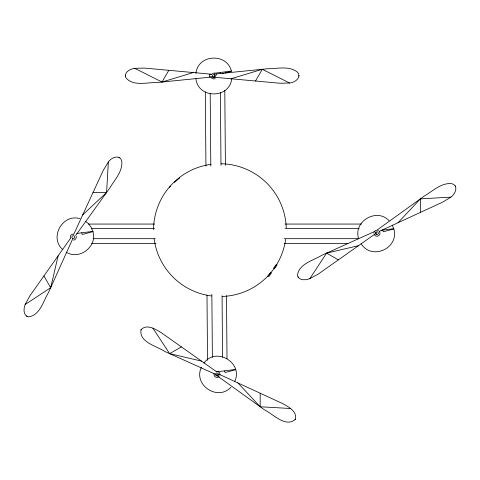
<?xml version="1.0" encoding="UTF-8"?>
<svg xmlns="http://www.w3.org/2000/svg" width="480" height="480" viewBox="0 0 480 480"><rect width="100%" height="100%" fill="white"/><g stroke="black" fill="none" stroke-linecap="round" stroke-linejoin="round"><path stroke-width="0.72" d="M420.336 212.436L420.378 198.876L450.828 197.13C455.244 194.424 458.922 185.748 452.046 183.726C441.564 182.322 433.086 190.944 424.638 195.81L377.298 229.884M82.71 214.884L106.584 192.504L108.33 162.054C111.036 157.632 119.712 153.954 121.734 160.83C123.138 171.318 114.516 179.796 109.65 188.244L75.576 235.578M373.95 233.208L374.052 232.428M195.936 73.284C197.982 54.132 227.1 52.65 231.474 71.322L224.952 73.056M231.726 78.75C229.602 98.994 197.976 98.934 195.924 78.684M72.48 239.316L48.522 292.488C43.29 300.978 40.17 315.246 28.62 316.86C23.01 315.828 23.466 308.52 25.182 304.446L50.682 287.706L58.128 255.84M201.462 367.128C192.798 384.756 217.476 401.532 230.928 387.33M234.624 381.672C243.81 363.054 216.132 346.308 203.91 363.084M73.668 234.48L103.338 170.196L108.33 162.054M25.182 304.446L29.736 296.046L70.572 238.212M140.958 330.006L141.288 329.436M217.86 374.484L217.128 375.756L264.462 409.83C272.814 413.838 285.612 427.914 295.23 419.52C297.768 411.588 288.18 406.602 282.51 403.518L219.576 374.472M218.748 374.172L218.01 375.444L164.838 351.486C157.188 346.26 138.6 342.21 141.06 329.682C146.658 323.52 155.772 329.328 161.28 332.7L216.684 371.82M295.008 419.766L295.332 419.202M214.8 74.52L214.8 76.722L156.768 82.56C146.802 82.272 132.882 86.706 125.712 77.514C123.798 72.132 130.362 68.88 134.748 68.328L161.994 82.038L168.804 70.314M255.504 81.012L262.314 69.288L289.56 82.998C294.738 82.866 302.262 77.19 297.318 72.006C288.942 65.544 277.29 68.766 267.54 68.76L215.46 74.004M374.994 231.324L321.822 255.282C313.338 260.52 299.064 263.64 297.45 275.19C298.482 280.8 305.79 280.338 309.864 278.622L326.61 253.128L358.47 245.682M169.266 187.794L170.394 186.21M267.846 276.276L270.666 272.316M273.498 268.338L276.324 264.378M268.638 276.84L271.464 272.88M274.296 268.908L277.116 264.942M397.992 222.75L420.378 198.876M174.36 182.388L179.61 178.056M376.098 233.232L318.264 274.074L309.864 278.622M450.828 197.13L442.686 202.122L379.074 231.48M152.886 328.146L169.626 353.64L181.386 346.896M212.322 73.38L214.608 73.08M215.334 78.594L213.828 78.996L211.704 78.114M161.994 82.038L193.308 72.558M231 78.768L262.314 69.288M222.294 73.764L223.644 73.404M66.138 252.138C79.326 260.496 97.542 246.57 92.934 231.648L82.374 234.456L81.702 232.818M392.274 225.174L393.834 228.954L383.274 231.762L382.596 230.118M235.686 369.702L225.126 372.516L224.448 370.872M73.284 234.078C71.382 234.042 69.852 236.034 70.38 237.87M73.284 240.096C75.192 240.132 76.722 238.14 76.194 236.31M214.584 73.224L231.438 71.034M76.752 233.46L92.898 231.36M381.18 230.304L393.798 228.666M217.698 371.748L235.65 369.42M211.74 74.376L209.508 74.598L209.508 76.8L211.734 77.004M134.748 68.328L144.294 68.07L211.836 74.25M289.56 82.998L280.014 83.256L213.216 77.142M93.024 192.54L106.584 192.504M88.59 224.064L154.56 224.064M284.988 224.064L361.452 224.064M91.59 228.498L154.56 228.498M284.988 228.498L359.202 228.498M93.09 238.68L155.304 238.68M284.238 238.68L358.452 238.68M91.59 243.558L156.054 243.558M284.238 243.558L347.958 243.558M237.822 382.89L260.202 406.764L290.652 408.51M80.052 218.712C62.94 213.264 49.128 237.084 62.358 249.228M169.626 353.64L201.486 361.092M377.736 230.298L378.462 230.598M326.61 253.128L338.37 259.878M119.022 157.374L119.586 157.698M26.478 316.044L27.042 316.368M389.124 220.758C377.028 207.48 353.154 221.208 358.548 238.338M85.53 221.376L88.224 223.452L91.122 227.244L92.934 231.648M361.188 243.828C371.784 260.82 399.48 248.088 393.834 228.954M455.178 185.874L455.508 186.438M297.942 276.768L298.266 277.332M43.932 275.946L50.682 287.706M216.438 74.478L216.738 75.204M220.236 72.492L220.686 73.584M376.014 232.32L376.188 233.646M224.796 90.294L225.414 165.252M226.494 295.68L227.01 358.65M220.386 92.58L220.986 165.288M222.06 295.716L222.57 357.186M210.204 93.414L210.804 166.122M211.86 294.306L212.382 357.27M205.32 91.956L205.932 166.164M206.994 295.092L207.534 360.306M260.166 393.204L260.202 406.764M298.962 75.426L298.962 76.08M125.346 75.246L125.346 75.9M219.09 376.578A3.012 3.012 0 0 1 214.05 373.674M216.18 371.544A3.012 3.012 0 0 1 219.87 375.228M285.66 239.334A66.384 66.384 0 0 1 222.276 296.46M211.428 295.956A66.384 66.384 0 0 1 154.128 238.956M153.54 229.596A66.384 66.384 0 0 1 211.086 164.328M221.166 163.752A66.384 66.384 0 0 1 286.26 227.766M379.566 231.702A3.012 3.012 0 0 1 378.462 235.812A3.012 3.012 0 0 1 374.352 234.714M374.352 231.702A3.012 3.012 0 0 1 376.956 230.196M216.252 375.684A1.422 1.422 0 0 0 218.382 374.448A1.422 1.422 0 0 0 216.252 373.218A1.422 1.422 0 0 0 216.252 375.684M72.576 238.32A1.422 1.422 0 0 0 74.706 237.09A1.422 1.422 0 0 0 72.576 235.86A1.422 1.422 0 0 0 72.576 238.32M212.826 76.992A1.422 1.422 0 0 0 215.202 76.356A1.422 1.422 0 0 0 213.462 74.61A1.422 1.422 0 0 0 212.826 76.992M376.248 234.438A1.422 1.422 0 0 0 378.378 233.208A1.422 1.422 0 0 0 376.248 231.978A1.422 1.422 0 0 0 376.248 234.438"/></g></svg>
